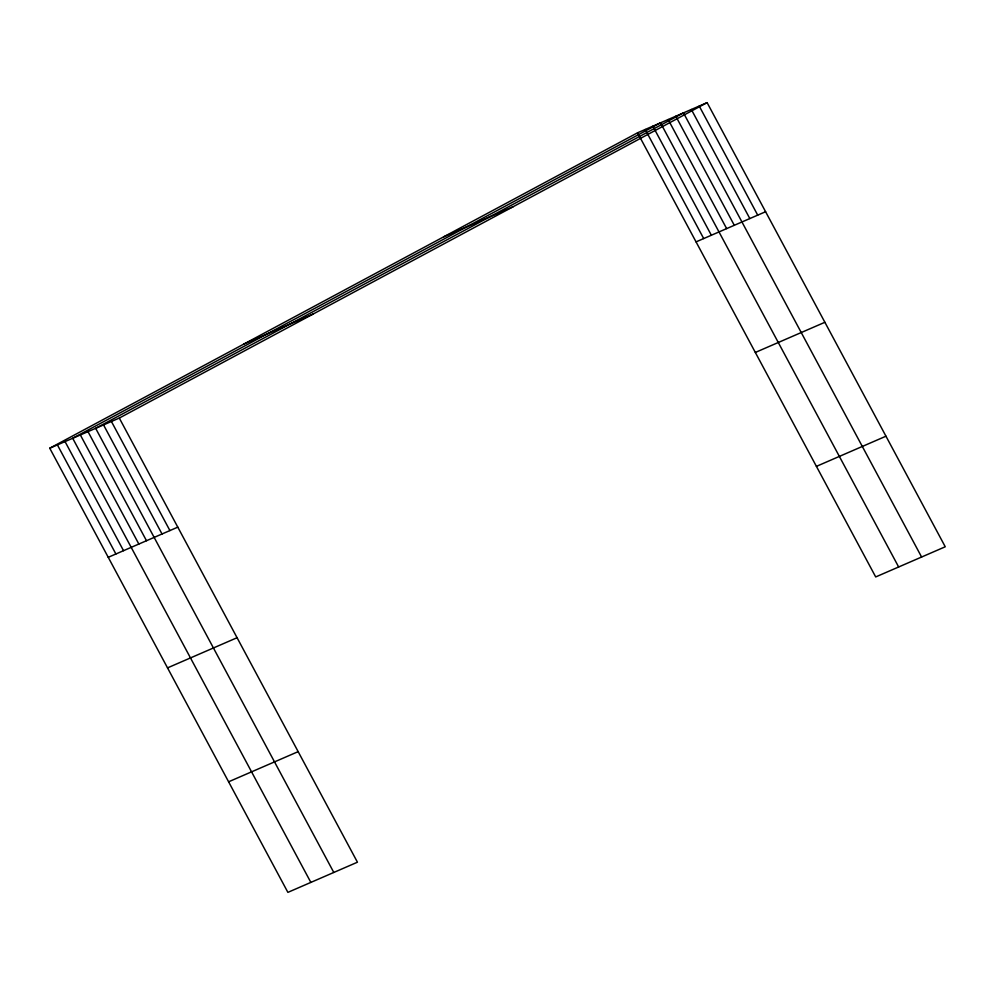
<?xml version="1.0" encoding="UTF-8"?>
<svg xmlns="http://www.w3.org/2000/svg" width="995" height="995" viewBox="0 0 995 995"><rect width="100%" height="100%" fill="white"/><g stroke="black" fill="none" stroke-linecap="round" stroke-linejoin="round"><path stroke-width="1.49" d="M49.75 448.223L119.3 418.062L357.441 862.205L287.891 892.366L49.75 448.223L637.559 132.795L707.109 102.634L945.25 546.777L875.699 576.938L637.559 132.795M119.3 418.062L707.109 102.634M443.583 236.885L513.134 206.736M243.725 344.133L313.276 313.972M696.052 241.884L765.603 211.724M108.244 557.312L177.794 527.151M755.329 352.454L824.88 322.293M167.521 667.881L237.071 637.72M816.41 466.369L885.96 436.208M228.614 781.796L298.164 751.635M699.224 106.055L757.717 215.144M691.338 109.475L749.832 218.564M921.606 557.026L683.465 112.895L95.657 428.323L333.798 872.453M675.804 116.216L734.298 225.293M668.155 119.524L726.649 228.614M898.647 566.976L660.506 122.845L72.697 438.273L310.85 882.403M652.857 126.166L711.35 235.243M645.208 129.474L703.701 238.564M111.415 421.482L169.909 530.571M103.53 424.902L162.023 533.992M88.008 431.643L146.489 540.72M80.346 434.952L138.84 544.041M65.048 441.593L123.542 550.683M57.399 444.902L115.893 553.991"/></g></svg>
